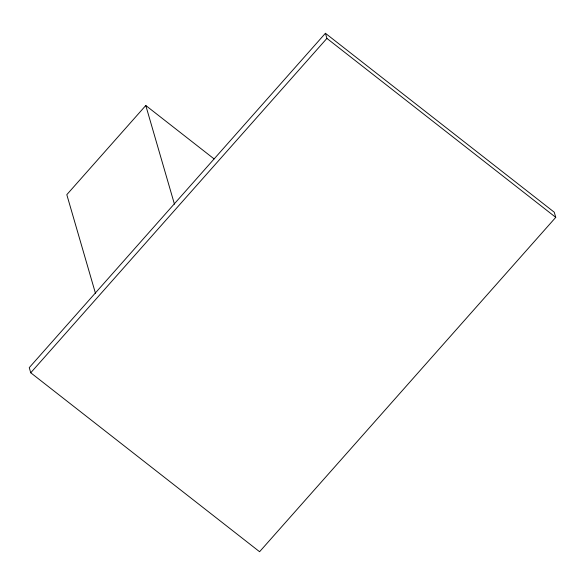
<?xml version="1.0" encoding="UTF-8"?>
<svg xmlns="http://www.w3.org/2000/svg" width="585" height="585" viewBox="0 0 585 585"><rect width="100%" height="100%" fill="white"/><g stroke="black" fill="none" stroke-linecap="round" stroke-linejoin="round"><path stroke-width="0.88" d="M214.081 158.901L145.782 105.497L66.807 194.666L95.479 293.348M325.414 33.279L29.25 367.643L30.742 372.777L259.586 551.721L555.75 217.357L554.258 212.223L325.414 33.279L326.905 38.405L555.75 217.357M30.742 372.777L326.905 38.405M145.782 105.497L174.454 204.187"/></g></svg>
